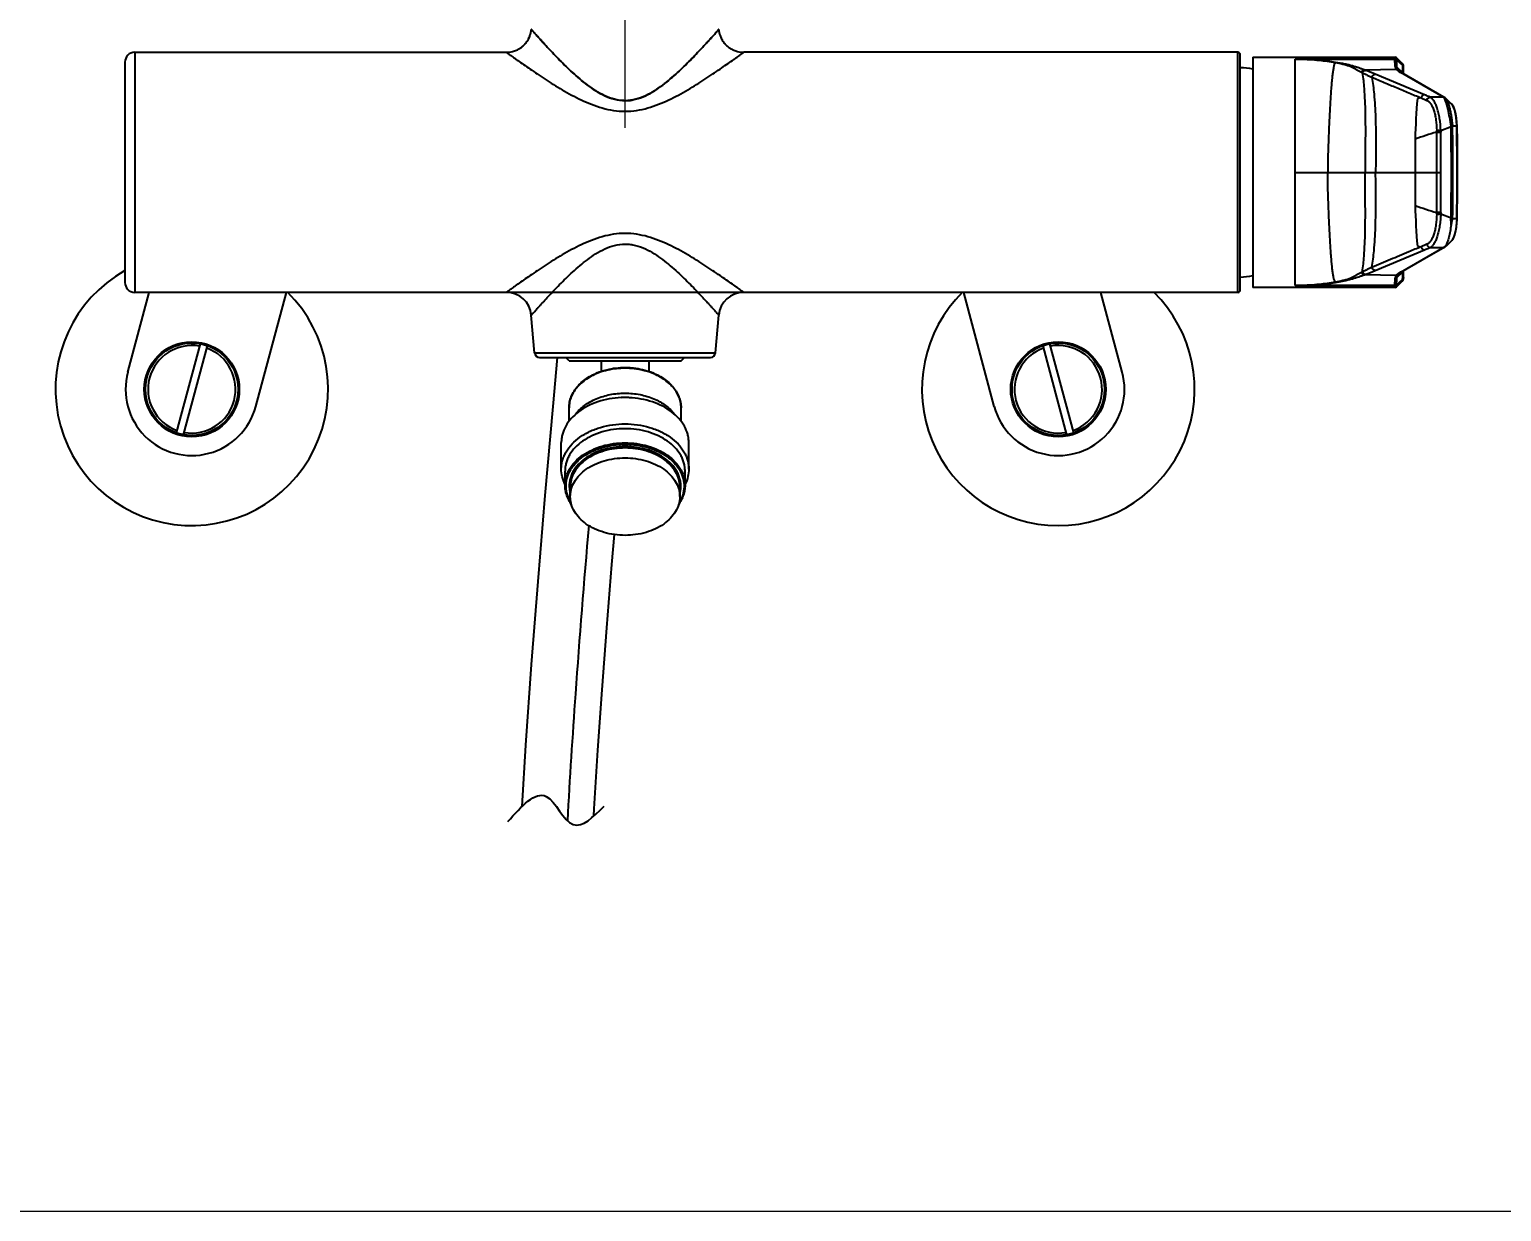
# Model space of a CAD drawing. Extents: x 0 to 3160, y 0 to 2315.
# Drawn here: x 860 to 1154.4, y 254.4 to 490.7 of the extents above; entities that cross this region are included whole.
import ezdxf

# ---------------------------------------------------------------- set-up
doc = ezdxf.new("R2010")
doc.units = 0
doc.header["$LTSCALE"] = 3
doc.header["$MEASUREMENT"] = 0
doc.header["$PDMODE"] = 3
doc.header["$PDSIZE"] = -10
doc.linetypes.add('CENTER2', pattern=[28.575, 19.05, -3.175, 3.175, -3.175])
doc.layers.get('0').update_dxf_attribs({"linetype": 'CONTINUOUS'})
doc.layers.get('DEFPOINTS').update_dxf_attribs({"linetype": 'CONTINUOUS'})
doc.layers.add('Cneter', color=1, linetype='CENTER2', lineweight=13)
doc.layers.add('치수선', color=7, linetype='CONTINUOUS', lineweight=20)
doc.styles.add('Daelim Dimension', font='')
doc.styles.get('Daelim Dimension').set_extended_font_data('나눔고딕')
doc.dimstyles.new('DEFAULT', dxfattribs={"dimscale": 2, "dimtxt": 2, "dimasz": 2, "dimexe": 0, "dimexo": 2, "dimgap": 1, "dimtad": 1, "dimdec": 1, "dimzin": 9, "dimdsep": 46, "dimtxsty": 'Daelim Dimension', "dimcen": 0.5, "dimclrd": 252, "dimclre": 252, "dimclrt": 3, "dimadec": 1, "dimazin": 0, "dimtfac": 1, "dimtdec": 1, "dimtix": 1, "dimtmove": 0, "dimatfit": 3, "dimfxl": 1, "dimtolj": 1, "dimtzin": 1, "dimlwd": 9, "dimlwe": 9, "dimarcsym": 0})

# ---------------------------------------------------------------- blocks, each defined once
blk = doc.blocks.new('*D11')
at = {"color": 5, "lineweight": 9, "ltscale": 0.5, "transparency": 16777216}
for p, q in [((1051.13, 946.98), (1197.86, 946.98)), ((1195.86, 938.98), (1195.86, 262.43)), ((1191.86, 254.43), (1193.86, 254.43))]:
    blk.add_line(p, q, dxfattribs=at)
at = {"color": 5, "ltscale": 0.5, "transparency": 16777216}
for points in [[(1194.53, 938.98), (1197.19, 938.98), (1195.86, 946.98)], [(1194.53, 262.43), (1197.19, 262.43), (1195.86, 254.43)]]:
    blk.add_solid(points, dxfattribs=at)
at = {"layer": 'DEFPOINTS', "color": 0, "ltscale": 0.5, "transparency": 16777216}
for p in [(1047.13, 946.98), (1195.86, 254.43), (1195.86, 254.43)]:
    blk.add_point(p, dxfattribs=at)
at = {"color": 7, "ltscale": 0.5, "transparency": 16777216, "insert": (1181.04, 600.7), "char_height": 20, "attachment_point": 5, "rotation": 90, "style": 'Daelim Dimension'}
blk.add_mtext('\\A1;1,650', dxfattribs=at)

msp = doc.modelspace()

# ---------------------------------------------------------------- linework, layer by layer
at = {"color": 7, "linetype": 'Continuous'}
for p, q in [((881.13, 486.18), (955.41, 486.18)), ((1101.63, 486.18), (1002.85, 486.18)), ((1102.13, 438.68), (1102.13, 485.68)), ((879.13, 484.18), (879.13, 440.18)), ((1104.63, 485.18), (1133.04, 485.18)), ((1104.63, 485.18), (1104.63, 439.18)), ((1134.59, 483.88), (1133.39, 485.04)), ((1127.16, 482.57), (1126.96, 482.64)), ((1133.85, 482.48), (1133.85, 482.48)), ((1134.46, 482.05), (1134.19, 482.22)), ((1142.78, 477.18), (1134.21, 482.11)), ((1142.82, 477.24), (1134.46, 482.05)), ((1143.04, 477.12), (1142.82, 477.24)), ((1143.06, 477.11), (1143.03, 477.12)), ((1143.11, 477.07), (1143.06, 477.11)), ((1143.19, 477), (1143.11, 477.07)), ((1144.43, 475.78), (1144.42, 475.79)), ((1145.43, 471.44), (1144.58, 471.42)), ((1145.54, 468.43), (1145.5, 471.45)), ((1144.35, 462.18), (1144.65, 462.18)), ((1144.58, 452.94), (1145.43, 452.92)), ((1145.5, 452.91), (1145.5, 452.92)), ((1134.21, 442.25), (1142.78, 447.18)), ((1143.04, 447.24), (1134.46, 442.31)), ((1143.03, 447.24), (1143.12, 447.29)), ((1143.03, 447.24), (1143.04, 447.24)), ((1143.12, 447.29), (1143.12, 447.29)), ((1126.96, 441.72), (1127.16, 441.79)), ((1133.85, 441.88), (1133.85, 441.88)), ((1134.19, 442.15), (1134.46, 442.31)), ((1133.04, 439.18), (1104.63, 439.18)), ((1133.39, 439.32), (1134.59, 440.49)), ((879.71, 422.24), (883.98, 438.18)), ((1002.85, 438.18), (881.13, 438.18)), ((905.31, 415.38), (911.42, 438.18)), ((1101.63, 438.18), (1002.85, 438.18)), ((1052.95, 415.38), (1046.85, 438.18)), ((1078.55, 422.24), (1074.28, 438.18)), ((961.05, 426.09), (960.39, 433.62)), ((997.21, 426.09), (997.87, 433.62)), ((894.17, 427.91), (889.4, 410.1)), ((890.85, 409.71), (895.62, 427.52)), ((1062.64, 427.52), (1067.41, 409.71)), ((1068.86, 410.1), (1064.09, 427.91)), ((962.05, 425.18), (996.22, 425.18)), ((967.93, 424.51), (967.26, 425.18)), ((967.93, 424.51), (990.33, 424.51)), ((974.38, 424.51), (974.38, 422.39)), ((983.88, 424.51), (983.88, 422.39)), ((990.33, 424.51), (991, 425.18)), ((979.12, 423.17), (979.13, 423.17)), ((967.93, 412.41), (967.93, 415.1)), ((990.33, 412.41), (990.33, 415.1)), ((966.38, 402.87), (966.38, 408.14)), ((991.88, 402.87), (991.88, 408.14)), ((967.13, 399.62), (967.13, 402.45)), ((991.13, 399.62), (991.13, 402.45)), ((968.18, 397.35), (968.18, 399.33)), ((990.08, 397.35), (990.08, 399.33))]:
    msp.add_line(p, q, dxfattribs=at)
at = {"color": 9, "linetype": 'Continuous'}
for p, q in [((881.13, 486.18), (881.13, 438.18)), ((1101.63, 438.18), (1101.63, 486.18)), ((1113.13, 484.83), (1133.05, 484.83)), ((1113.13, 439.53), (1113.13, 484.83)), ((1126.96, 482.64), (1133.36, 482.78)), ((1133.05, 484.83), (1133.04, 485.18)), ((1133.4, 484.69), (1133.39, 485.04)), ((1133.4, 484.69), (1134.61, 483.55)), ((1133.45, 483.23), (1134.66, 482.07)), ((1134.61, 483.55), (1134.59, 483.88)), ((1138.95, 477.69), (1129.12, 481.8)), ((1133.71, 482.64), (1134, 482.36)), ((1133.85, 482.48), (1133.71, 482.64)), ((1133.77, 482.39), (1133.78, 482.39)), ((1134.66, 482.07), (1134.66, 482.07)), ((1138.3, 477.06), (1137.55, 476.95)), ((1142.78, 477.18), (1140.11, 477.21)), ((1142.23, 470.53), (1144.28, 471.34)), ((1142.23, 470.53), (1141.41, 470.53)), ((1141.41, 470.4), (1141.41, 470.53)), ((1141.41, 470.22), (1142.23, 470.22)), ((1141.41, 462.18), (1141.41, 470.22)), ((1113.13, 462.18), (1142.24, 462.18)), ((1141.41, 454.14), (1141.41, 462.18)), ((1145.57, 462.18), (1145.5, 462.18)), ((1142.23, 454.14), (1141.41, 454.14)), ((1141.41, 453.83), (1142.23, 453.84)), ((1144.28, 453.02), (1142.23, 453.84)), ((1145.43, 452.92), (1145.43, 452.91)), ((1137.55, 447.41), (1138.3, 447.31)), ((1129.12, 442.57), (1138.95, 446.67)), ((1140.11, 447.16), (1142.78, 447.18)), ((1133.36, 441.59), (1126.96, 441.72)), ((1133.45, 441.13), (1134.66, 442.29)), ((1133.71, 441.72), (1134, 442.01)), ((1133.71, 441.72), (1133.85, 441.88)), ((1133.78, 441.97), (1133.77, 441.97)), ((1134.66, 442.29), (1134.66, 442.29)), ((1133.05, 439.53), (1113.13, 439.53)), ((1133.04, 439.18), (1133.05, 439.53)), ((1133.39, 439.32), (1133.4, 439.67)), ((1133.4, 439.67), (1134.61, 440.82)), ((1134.59, 440.49), (1134.61, 440.82)), ((961.05, 426.09), (997.21, 426.09))]:
    msp.add_line(p, q, dxfattribs=at)
at = {"color": 7, "linetype": 'Continuous'}
for points in [[(1133.39, 485.04), (1133.36, 485.06), (1133.22, 485.15), (1133.04, 485.18)], [(1134.75, 483.53), (1134.71, 483.71), (1134.61, 483.86), (1134.59, 483.88)], [(1134.19, 482.22), (1133.95, 482.4), (1133.85, 482.48)], [(1144.42, 475.79), (1144.06, 476.14), (1143.57, 476.62), (1143.19, 477)], [(1145.5, 471.45), (1145.47, 472.11), (1145.39, 473.01), (1145.24, 473.88), (1145.04, 474.63), (1144.81, 475.21), (1144.55, 475.64), (1144.43, 475.78)], [(1145.57, 462.18), (1145.56, 465.23), (1145.54, 468.43)], [(1144.42, 448.58), (1144.55, 448.72), (1144.81, 449.15), (1145.04, 449.73), (1145.24, 450.48), (1145.39, 451.36), (1145.47, 452.26), (1145.5, 452.91)], [(1143.12, 447.29), (1143.48, 447.65), (1144.01, 448.18), (1144.42, 448.58)], [(1133.85, 441.88), (1133.95, 441.97), (1134.19, 442.15)], [(1133.04, 439.18), (1133.22, 439.21), (1133.36, 439.3), (1133.39, 439.32)], [(1134.59, 440.49), (1134.61, 440.51), (1134.71, 440.66), (1134.75, 440.83)], [(965.56, 425.18), (964.68, 415.34), (963.12, 397.55), (961.68, 380.37), (960.39, 363.76), (959.26, 347.69), (958.52, 335.42)], [(972.91, 333.52), (972.98, 334.91), (973.71, 346.69), (974.55, 358.76), (975.48, 371.13), (976.5, 383.81), (977, 389.76)]]:
    msp.add_lwpolyline(points, dxfattribs=at)
for centre, radius in [((892.51, 418.81), 9.5), ((892.51, 418.81), 9.25), ((1065.75, 418.81), 9.5), ((1065.75, 418.81), 9.25)]:
    msp.add_circle(centre, radius, dxfattribs=at)
for centre, radius, start, end in [((955.4, 491.19), 5.01, 326.5716, 336.5068), ((955.41, 491.18), 5.01, 326.5687, 336.5084), ((955.42, 491.18), 4.99, 336.5136, 340.6211), ((955.43, 491.17), 4.98, 336.5128, 340.624), ((955.39, 491.19), 5.02, 340.6486, 354.9656), ((955.39, 491.19), 5.02, 340.6474, 354.9675), ((1002.87, 491.19), 5.02, 185.0344, 199.3519), ((1002.87, 491.19), 5.02, 185.0325, 199.3531), ((1002.84, 491.18), 4.99, 199.3793, 203.4784), ((1002.84, 491.17), 4.98, 199.3764, 203.4791), ((1002.86, 491.19), 5.01, 203.4852, 213.4289), ((1002.86, 491.18), 5.01, 203.4835, 213.4318), ((881.13, 484.18), 2, 90, 180), ((955.41, 491.2), 5.02, 270.0343, 284.3516), ((955.41, 491.2), 5.02, 270.0324, 284.3528), ((955.42, 491.17), 4.99, 284.3791, 288.4806), ((955.42, 491.17), 4.98, 284.3762, 288.4813), ((955.41, 491.19), 5.01, 288.4874, 298.4287), ((955.41, 491.19), 5.01, 288.4857, 298.4316), ((955.41, 491.19), 5.01, 298.4493, 304.635), ((955.41, 491.18), 5, 298.4464, 304.6405), ((955.41, 491.19), 5.01, 304.6386, 312.4867), ((955.41, 491.18), 5, 304.6326, 312.4932), ((955.4, 491.19), 5.01, 312.5136, 320.3577), ((955.41, 491.18), 5, 312.5071, 320.3637), ((955.41, 491.19), 5.01, 320.3613, 326.551), ((955.41, 491.18), 5, 320.3558, 326.5539), ((1002.86, 491.19), 5.01, 213.4495, 219.634), ((1002.85, 491.18), 5, 213.4465, 219.6395), ((1002.86, 491.19), 5.01, 219.6376, 227.4868), ((1002.85, 491.18), 5, 219.6316, 227.4934), ((1002.86, 491.19), 5.01, 227.5138, 235.3572), ((1002.85, 491.18), 5, 227.5072, 235.3632), ((1002.86, 491.19), 5.01, 235.3609, 241.5511), ((1002.85, 491.18), 5, 235.3554, 241.5541), ((1002.85, 491.19), 5.01, 241.5717, 251.5067), ((1002.85, 491.19), 5.01, 241.5688, 251.5084), ((1002.85, 491.17), 4.99, 251.5135, 255.6212), ((1002.85, 491.17), 4.98, 251.5128, 255.6241), ((1002.85, 491.2), 5.02, 255.6487, 269.9657), ((1002.85, 491.2), 5.02, 255.6475, 269.9676), ((1101.63, 485.68), 0.5, 0, 90), ((1101.11, 462.16), 20.97, 80.2997, 87.1942), ((543.67, 462.18), 591.46, 1.90551, 2.06872), ((1142.82, 476.69), 0.477, 76.798, 92.2706), ((1142.82, 476.71), 0.465, 62.3479, 76.7205), ((1142.82, 476.71), 0.459, 59.3223, 62.3032), ((532.8, 462.17), 611.85, 0.00067, 0.85853), ((532.48, 462.19), 612.18, 359.14201, 359.99911), ((533, 462.18), 612.51, 359.1338, 359.99975), ((533.09, 462.18), 612.48, 359.13382, 359.9999), ((1258.88, 454.19), 116.65, 180.0214, 180.1716), ((892.51, 418.81), 27.25, 119.4655, 45.3921), ((1101.11, 462.2), 20.97, 272.8058, 279.7003), ((543.67, 462.18), 591.46, 357.93128, 358.09448), ((881.13, 440.18), 2, 180, 270), ((1101.63, 438.68), 0.5, 270, 0), ((955.41, 433.18), 5, 5.0002, 89.9999), ((1002.85, 433.18), 5, 90.0001, 174.9998), ((1065.75, 418.81), 27.25, 134.5872, 45.3921), ((892.51, 418.81), 8.75, 79.9171, 250.0829), ((892.51, 418.81), 8.75, 259.9171, 70.0829), ((1065.75, 418.81), 8.75, 109.9171, 280.0829), ((1065.75, 418.81), 8.75, 289.9171, 100.0829), ((962.05, 426.18), 1, 185, 270), ((996.22, 426.18), 1, 270, 355), ((892.51, 418.81), 13.25, 164.999, 345), ((1065.75, 418.81), 13.25, 194.999, 15), ((979.13, 399.14), 18.01, 90.2124, 92.5612), ((979.13, 399.18), 17.97, 90, 90.212), ((979.13, 399.18), 17.97, 89.7595, 90), ((979.13, 399.14), 18.01, 87.2512, 89.7591)]:
    msp.add_arc(centre, radius, start, end, dxfattribs=at)
at = {"color": 9, "linetype": 'Continuous'}
for centre, radius, start, end in [((1113.06, 433.34), 51.49, 88.8583, 89.9205), ((1133.1, 482.86), 0.503, 46.3731, 90.1261), ((660.39, 467.68), 473.32, 1.8829, 2.0603), ((754.37, 469.56), 380.5, 1.8846, 2.1066), ((1131.79, 492.44), 11.6, 242.1459, 243.1783), ((1107.68, 430.27), 55.81, 67.409, 69.5753), ((1135.93, 485.28), 3.6, 233.3859, 235.0169), ((1252.44, 466.78), 115.34, 174.9382, 178.9762), ((1141.87, 475.76), 1.68, 56.6599, 57.258), ((1153.63, 471.77), 9.36, 182.2585, 182.6398), ((533, 462.18), 611.35, 0.00054, 0.85876), ((1152.21, 471.45), 7.63, 180.2084, 180.7902), ((532.39, 462.17), 613.11, 0.00067, 0.86578), ((1208.94, 253.43), 227.07, 107.3033, 108.4406), ((1121.95, 470.23), 19.46, 359.969, 0.5039), ((1259.89, 470.2), 117.66, 179.8403, 179.9893), ((532.3, 462.19), 612.05, 359.14175, 359.999), ((1252.44, 457.59), 115.34, 181.0238, 185.0618), ((1208.94, 670.93), 227.07, 251.5594, 252.6967), ((1121.95, 454.13), 19.46, 359.4962, 0.0311), ((1121.91, 454.13), 19.5, 359.1269, 359.497), ((1152.54, 452.9), 7.96, 179.1302, 179.7116), ((1140.35, 450.75), 4.32, 306.391, 307.3333), ((1139.16, 452.32), 6.29, 307.3286, 308.3816), ((1131.79, 431.92), 11.6, 116.8218, 117.8539), ((1107.53, 494.5), 56.24, 290.4294, 292.5794), ((1135.92, 439.08), 3.6, 124.982, 126.6232), ((768.53, 454.15), 366.32, 357.9136, 358.144), ((1113.06, 491), 51.46, 270.0789, 271.1416), ((1133.1, 441.5), 0.503, 269.8217, 313.5545), ((713.27, 454.86), 420.4, 357.9286, 358.1283)]:
    msp.add_arc(centre, radius, start, end, dxfattribs=at)
for points, knots in [([(960.39, 490.75), (960.39, 490.75), (960.41, 490.72), (960.42, 490.71), (960.46, 490.67), (960.51, 490.61), (960.57, 490.54), (960.68, 490.42), (960.84, 490.23), (961.07, 489.96), (961.36, 489.65), (961.68, 489.29), (962.04, 488.89), (962.44, 488.45), (963.04, 487.8), (963.86, 486.92), (964.92, 485.79), (966.07, 484.6), (967.32, 483.36), (968.66, 482.1), (970.08, 480.84), (971.61, 479.61), (973.25, 478.45), (975.05, 477.44), (977.01, 476.7), (978.78, 476.46), (980.2, 476.55), (981.58, 476.83), (983.22, 477.44), (985.01, 478.45), (986.66, 479.61), (988.18, 480.84), (989.61, 482.1), (990.94, 483.36), (992.19, 484.6), (993.35, 485.79), (994.41, 486.92), (995.22, 487.8), (995.82, 488.45), (996.22, 488.89), (996.58, 489.29), (996.91, 489.65), (997.19, 489.96), (997.39, 490.2), (997.53, 490.36), (997.62, 490.46), (997.7, 490.54), (997.76, 490.61), (997.8, 490.67), (997.83, 490.7), (997.85, 490.73), (997.86, 490.73), (997.87, 490.75), (997.87, 490.75)], [0, 0, 0, 0, 0.000211, 0.000871, 0.001969, 0.003492, 0.005435, 0.007787, 0.013676, 0.021058, 0.02983, 0.03989, 0.051143, 0.063491, 0.076841, 0.106159, 0.138408, 0.173032, 0.2096, 0.247784, 0.28733, 0.328049, 0.369792, 0.412458, 0.455938, 0.499957, 0.522051, 0.544061, 0.587542, 0.630208, 0.671951, 0.712669, 0.752216, 0.7904, 0.826968, 0.861591, 0.893839, 0.923157, 0.936509, 0.948862, 0.960121, 0.970189, 0.97896, 0.986333, 0.989464, 0.992209, 0.994555, 0.996492, 0.998014, 0.999113, 0.9995, 0.999778, 1, 1, 1, 1]), ([(997.87, 490.75), (997.87, 490.75), (997.86, 490.73), (997.85, 490.73), (997.83, 490.7), (997.8, 490.67), (997.76, 490.61), (997.7, 490.54), (997.62, 490.46), (997.53, 490.36), (997.39, 490.2), (997.19, 489.96), (996.91, 489.65), (996.58, 489.29), (996.22, 488.89), (995.82, 488.45), (995.22, 487.8), (994.41, 486.92), (993.35, 485.79), (992.19, 484.6), (990.94, 483.36), (989.13, 481.65), (987.17, 479.98), (985.01, 478.45), (983.22, 477.44), (981.25, 476.7), (979.48, 476.46), (978.07, 476.55), (976.69, 476.83), (975.05, 477.44), (973.25, 478.45), (971.61, 479.61), (970.08, 480.84), (968.66, 482.1), (967.32, 483.36), (966.07, 484.6), (964.92, 485.79), (963.86, 486.92), (963.04, 487.8), (962.44, 488.45), (962.04, 488.89), (961.68, 489.29), (961.36, 489.65), (961.07, 489.96), (960.84, 490.23), (960.68, 490.42), (960.57, 490.54), (960.51, 490.61), (960.46, 490.67), (960.42, 490.71), (960.41, 490.72), (960.39, 490.75), (960.39, 490.75)], [0, 0, 0, 0, 0.000219, 0.000496, 0.000883, 0.001981, 0.003504, 0.005444, 0.007792, 0.010538, 0.013671, 0.021045, 0.029814, 0.039876, 0.051133, 0.063487, 0.076841, 0.106163, 0.138411, 0.173033, 0.209602, 0.247786, 0.328031, 0.369775, 0.412442, 0.455924, 0.499943, 0.522037, 0.544047, 0.587532, 0.630199, 0.671944, 0.712663, 0.75221, 0.790397, 0.826965, 0.861587, 0.893838, 0.92316, 0.936508, 0.948853, 0.960103, 0.970167, 0.978943, 0.986327, 0.992215, 0.994566, 0.996507, 0.998031, 0.999128, 0.999788, 1, 1, 1, 1]), ([(955.41, 486.18), (955.42, 486.18), (955.43, 486.17), (955.46, 486.15), (955.51, 486.11), (955.57, 486.07), (955.66, 486), (955.81, 485.89), (956.04, 485.73), (956.36, 485.49), (956.75, 485.21), (957.2, 484.89), (957.9, 484.39), (958.88, 483.7), (960.18, 482.79), (961.62, 481.82), (963.17, 480.79), (964.83, 479.73), (967.21, 478.29), (969.73, 476.92), (972.43, 475.75), (974.57, 475.01), (976.82, 474.51), (979.13, 474.33), (981.44, 474.51), (983.69, 475.01), (985.84, 475.75), (988.53, 476.92), (991.05, 478.29), (993.43, 479.73), (995.09, 480.79), (996.65, 481.82), (998.09, 482.79), (999.38, 483.7), (1000.37, 484.39), (1001.07, 484.89), (1001.51, 485.21), (1001.9, 485.49), (1002.23, 485.73), (1002.46, 485.89), (1002.61, 486), (1002.69, 486.07), (1002.76, 486.11), (1002.81, 486.15), (1002.83, 486.17), (1002.85, 486.18), (1002.85, 486.18)], [0, 0, 0, 0, 0.000222, 0.000885, 0.001987, 0.003523, 0.005486, 0.007867, 0.013845, 0.021362, 0.030311, 0.040579, 0.05205, 0.078161, 0.10783, 0.140372, 0.175235, 0.21198, 0.250267, 0.330415, 0.37191, 0.414134, 0.456911, 0.5, 0.543088, 0.585865, 0.628089, 0.669585, 0.749734, 0.78802, 0.824766, 0.859628, 0.89217, 0.921839, 0.94795, 0.959421, 0.969689, 0.978638, 0.986155, 0.992133, 0.994514, 0.996477, 0.998013, 0.999115, 0.999778, 1, 1, 1, 1]), ([(1114.09, 484.82), (1115.38, 484.79), (1117.73, 484.64), (1120.07, 484.34), (1121.12, 484.15)], [0, 0, 0, 0, 0.547514, 1, 1, 1, 1]), ([(1121.19, 484.17), (1120.68, 484.25), (1119.9, 484.37), (1118.82, 484.5), (1117.95, 484.59), (1117.04, 484.67), (1116.09, 484.74), (1115.1, 484.79), (1114.43, 484.82), (1114.09, 484.82)], [0, 0, 0, 0, 0.215563, 0.33246, 0.455183, 0.583672, 0.717995, 0.857065, 1, 1, 1, 1]), ([(1121.12, 484.15), (1121.05, 484.01), (1120.92, 483.68), (1120.78, 483.08), (1120.64, 482.33), (1120.53, 481.42), (1120.42, 480.36), (1120.28, 478.66), (1120.12, 476.21), (1119.95, 472.99), (1119.79, 469.48), (1119.67, 465.84), (1119.63, 463.4), (1119.63, 462.18)], [0, 0, 0, 0, 0.021329, 0.048964, 0.08342, 0.124866, 0.173297, 0.228445, 0.357122, 0.505785, 0.667558, 0.834766, 1, 1, 1, 1]), ([(1121.12, 484.15), (1121.43, 484.1), (1122.02, 483.99), (1123.07, 483.74), (1123.99, 483.44), (1124.79, 483.06), (1125.33, 482.77), (1125.85, 482.47), (1126.19, 482.28), (1126.37, 482.19)], [0, 0, 0, 0, 0.168008, 0.318319, 0.570547, 0.681449, 0.788511, 0.89441, 1, 1, 1, 1]), ([(1126.96, 482.64), (1126.87, 482.68), (1126.68, 482.75), (1126.4, 482.85), (1126.11, 482.95), (1125.81, 483.06), (1125.51, 483.16), (1125.09, 483.29), (1124.53, 483.45), (1123.81, 483.65), (1122.69, 483.91), (1121.81, 484.07), (1121.19, 484.17)], [0, 0, 0, 0, 0.048971, 0.100944, 0.151798, 0.203471, 0.256776, 0.311596, 0.42615, 0.549812, 0.685538, 1, 1, 1, 1]), ([(1133.1, 483.37), (1133.09, 483.6), (1133.08, 484.09), (1133.06, 484.58), (1133.05, 484.83)], [0, 0, 0, 0, 0.478994, 1, 1, 1, 1]), ([(1133.05, 484.83), (1133.11, 484.83), (1133.24, 484.81), (1133.35, 484.74), (1133.4, 484.69)], [0, 0, 0, 0, 0.501019, 1, 1, 1, 1]), ([(1133.1, 483.37), (1133.1, 483.32), (1133.11, 483.22), (1133.16, 483.1), (1133.2, 483), (1133.27, 482.9), (1133.32, 482.83), (1133.36, 482.78)], [0, 0, 0, 0, 0.224142, 0.460491, 0.585566, 0.7183, 1, 1, 1, 1]), ([(1133.36, 482.78), (1133.38, 482.74), (1133.51, 482.6), (1133.66, 482.48), (1133.77, 482.39)], [0, 0, 0, 0, 0.227684, 1, 1, 1, 1]), ([(1133.36, 482.78), (1133.42, 482.78), (1133.55, 482.75), (1133.66, 482.68), (1133.71, 482.64)], [0, 0, 0, 0, 0.501658, 1, 1, 1, 1]), ([(1133.71, 482.64), (1133.63, 482.73), (1133.51, 482.91), (1133.45, 483.13), (1133.45, 483.23)], [0, 0, 0, 0, 0.540086, 1, 1, 1, 1]), ([(1134.76, 483.21), (1134.76, 483.27), (1134.73, 483.4), (1134.65, 483.5), (1134.61, 483.55)], [0, 0, 0, 0, 0.49898, 1, 1, 1, 1]), ([(1126.37, 482.19), (1126.42, 482.31), (1126.58, 482.53), (1126.84, 482.64), (1126.96, 482.64)], [0, 0, 0, 0, 0.511178, 1, 1, 1, 1]), ([(1126.56, 482.09), (1126.6, 482.22), (1126.76, 482.45), (1127.03, 482.56), (1127.16, 482.57)], [0, 0, 0, 0, 0.511295, 1, 1, 1, 1]), ([(1126.56, 482.09), (1126.88, 481.93), (1127.51, 481.61), (1128.16, 481.32), (1128.47, 481.18)], [0, 0, 0, 0, 0.510459, 1, 1, 1, 1]), ([(1126.56, 482.09), (1126.7, 481.04), (1126.97, 478.37), (1127.16, 473.72), (1127.15, 468.14), (1127.08, 464.18), (1127.08, 462.18)], [0, 0, 0, 0, 0.160335, 0.403355, 0.699901, 1, 1, 1, 1]), ([(1128.47, 481.18), (1128.49, 481.26), (1128.54, 481.42), (1128.69, 481.62), (1128.89, 481.75), (1129.04, 481.79), (1129.12, 481.8)], [0, 0, 0, 0, 0.254918, 0.508714, 0.757597, 1, 1, 1, 1]), ([(1128.47, 481.18), (1128.65, 480.07), (1128.97, 477.41), (1129.22, 472.91), (1129.26, 467.68), (1129.21, 464.02), (1129.21, 462.18)], [0, 0, 0, 0, 0.176759, 0.421982, 0.710798, 1, 1, 1, 1]), ([(1128.47, 481.18), (1129.29, 480.82), (1130.52, 480.31), (1132.16, 479.63), (1133.38, 479.12), (1134.61, 478.6), (1135.84, 478.09), (1137.07, 477.57), (1137.89, 477.23), (1138.29, 477.06)], [0, 0, 0, 0, 0.250121, 0.37508, 0.500034, 0.624988, 0.749944, 0.874887, 1, 1, 1, 1]), ([(1133.86, 482.33), (1133.89, 482.31), (1134, 482.23), (1134.12, 482.16), (1134.21, 482.11)], [0, 0, 0, 0, 0.237941, 1, 1, 1, 1]), ([(1134.46, 482.05), (1134.4, 482.08), (1134.32, 482.11), (1134.23, 482.11), (1134.21, 482.11)], [0, 0, 0, 0, 0.747487, 1, 1, 1, 1]), ([(1134.66, 482.07), (1134.66, 482.03), (1134.66, 481.98), (1134.67, 481.93), (1134.68, 481.92)], [0, 0, 0, 0, 0.745908, 1, 1, 1, 1]), ([(1138.94, 477.69), (1138.87, 477.68), (1138.71, 477.64), (1138.5, 477.5), (1138.35, 477.3), (1138.3, 477.14), (1138.29, 477.06)], [0, 0, 0, 0, 0.242382, 0.491351, 0.745211, 1, 1, 1, 1]), ([(1138.3, 477.06), (1138.39, 477.01), (1138.59, 476.93), (1138.88, 476.81), (1139.17, 476.68), (1139.37, 476.6), (1139.46, 476.56)], [0, 0, 0, 0, 0.248695, 0.497552, 0.747782, 1, 1, 1, 1]), ([(1140.11, 477.21), (1140.02, 477.25), (1139.63, 477.41), (1139.24, 477.57), (1138.95, 477.69)], [0, 0, 0, 0, 0.251698, 1, 1, 1, 1]), ([(1139.46, 476.56), (1139.47, 476.64), (1139.52, 476.81), (1139.67, 477.01), (1139.87, 477.16), (1140.03, 477.2), (1140.11, 477.21)], [0, 0, 0, 0, 0.254911, 0.5089, 0.757892, 1, 1, 1, 1]), ([(1142.23, 470.53), (1142.2, 471.33), (1142.09, 472.5), (1141.8, 473.98), (1141.54, 474.94), (1141.24, 475.76), (1140.91, 476.42), (1140.54, 476.91), (1140.26, 477.14), (1140.11, 477.21)], [0, 0, 0, 0, 0.334176, 0.487957, 0.627203, 0.748853, 0.851289, 0.93423, 1, 1, 1, 1]), ([(1143.03, 477.12), (1142.98, 477.15), (1142.89, 477.18), (1142.81, 477.18), (1142.78, 477.18)], [0, 0, 0, 0, 0.747499, 1, 1, 1, 1]), ([(1142.9, 477.05), (1142.89, 477.06), (1142.86, 477.11), (1142.83, 477.15), (1142.8, 477.17)], [0, 0, 0, 0, 0.275692, 1, 1, 1, 1]), ([(1143.01, 476.87), (1143, 476.89), (1142.97, 476.95), (1142.93, 477.01), (1142.9, 477.05)], [0, 0, 0, 0, 0.271954, 1, 1, 1, 1]), ([(1144.28, 471.4), (1144.2, 471.99), (1144.03, 473.11), (1143.77, 474.45), (1143.53, 475.4), (1143.36, 475.98), (1143.2, 476.47), (1143.07, 476.75), (1143.01, 476.87)], [0, 0, 0, 0, 0.316208, 0.602693, 0.72717, 0.836041, 0.927475, 1, 1, 1, 1]), ([(1143.19, 477), (1143.22, 476.97), (1143.29, 476.88), (1143.43, 476.65), (1143.6, 476.27), (1143.79, 475.71), (1143.98, 475.02), (1144.16, 474.23), (1144.32, 473.34), (1144.47, 472.4), (1144.55, 471.75), (1144.58, 471.42)], [0, 0, 0, 0, 0.025754, 0.0572, 0.137574, 0.240486, 0.36421, 0.505994, 0.662145, 0.828487, 1, 1, 1, 1]), ([(1139.46, 476.56), (1139.53, 476.53), (1139.67, 476.45), (1139.94, 476.24), (1140.25, 475.86), (1140.58, 475.27), (1140.86, 474.53), (1141.1, 473.66), (1141.34, 472.31), (1141.41, 471.25), (1141.41, 470.53)], [0, 0, 0, 0, 0.033665, 0.070464, 0.155301, 0.257708, 0.378509, 0.516728, 0.669109, 1, 1, 1, 1]), ([(1145.43, 471.44), (1145.42, 471.93), (1145.35, 472.86), (1145.16, 473.97), (1144.96, 474.73), (1144.8, 475.17), (1144.63, 475.52), (1144.5, 475.71), (1144.43, 475.78)], [0, 0, 0, 0, 0.32773, 0.618907, 0.742136, 0.847311, 0.933295, 1, 1, 1, 1]), ([(1144.28, 471.34), (1144.31, 471.34), (1144.41, 471.34), (1144.51, 471.34), (1144.58, 471.34)], [0, 0, 0, 0, 0.302047, 1, 1, 1, 1]), ([(1121.12, 440.21), (1121.05, 440.35), (1120.92, 440.69), (1120.78, 441.28), (1120.64, 442.03), (1120.53, 442.94), (1120.42, 444), (1120.28, 445.71), (1120.12, 448.15), (1119.95, 451.37), (1119.79, 454.88), (1119.67, 458.52), (1119.63, 460.97), (1119.63, 462.18)], [0, 0, 0, 0, 0.021329, 0.048964, 0.08342, 0.124866, 0.173297, 0.228445, 0.357122, 0.505785, 0.667558, 0.834766, 1, 1, 1, 1]), ([(1126.56, 442.27), (1126.7, 443.33), (1126.97, 445.99), (1127.16, 450.64), (1127.15, 456.22), (1127.08, 460.19), (1127.08, 462.18)], [0, 0, 0, 0, 0.160335, 0.403355, 0.699901, 1, 1, 1, 1]), ([(1128.47, 443.18), (1128.65, 444.29), (1128.97, 446.95), (1129.22, 451.46), (1129.26, 456.68), (1129.21, 460.35), (1129.21, 462.18)], [0, 0, 0, 0, 0.176759, 0.421982, 0.710798, 1, 1, 1, 1]), ([(1141.41, 453.83), (1141.41, 453.11), (1141.34, 452.05), (1141.1, 450.71), (1140.86, 449.84), (1140.58, 449.1), (1140.25, 448.5), (1139.94, 448.12), (1139.67, 447.91), (1139.53, 447.83), (1139.46, 447.8)], [0, 0, 0, 0, 0.330889, 0.483268, 0.621485, 0.742287, 0.844695, 0.929535, 0.966335, 1, 1, 1, 1]), ([(1142.23, 453.84), (1142.22, 453.43), (1142.16, 452.63), (1142.01, 451.46), (1141.8, 450.38), (1141.54, 449.42), (1141.24, 448.6), (1140.91, 447.94), (1140.54, 447.45), (1140.26, 447.22), (1140.11, 447.16)], [0, 0, 0, 0, 0.16988, 0.334278, 0.488041, 0.627246, 0.748901, 0.851329, 0.93425, 1, 1, 1, 1]), ([(1144.31, 451.71), (1144.3, 451.81), (1144.27, 452.25), (1144.26, 452.69), (1144.28, 453.02)], [0, 0, 0, 0, 0.246673, 1, 1, 1, 1]), ([(1144.28, 453.02), (1144.31, 453.02), (1144.41, 453.02), (1144.51, 453.02), (1144.58, 453.02)], [0, 0, 0, 0, 0.302047, 1, 1, 1, 1]), ([(1145.43, 452.91), (1145.42, 452.42), (1145.35, 451.49), (1145.16, 450.39), (1144.96, 449.63), (1144.8, 449.19), (1144.63, 448.84), (1144.5, 448.65), (1144.42, 448.58)], [0, 0, 0, 0, 0.3278, 0.618905, 0.742095, 0.847331, 0.933263, 1, 1, 1, 1]), ([(1145.43, 452.92), (1145.44, 452.92), (1145.46, 452.91), (1145.48, 452.91), (1145.5, 452.91)], [0, 0, 0, 0, 0.258263, 1, 1, 1, 1]), ([(1002.85, 438.18), (1002.85, 438.18), (1002.83, 438.19), (1002.81, 438.21), (1002.76, 438.25), (1002.69, 438.3), (1002.61, 438.36), (1002.46, 438.47), (1002.23, 438.63), (1001.9, 438.87), (1001.51, 439.15), (1001.07, 439.47), (1000.37, 439.97), (999.38, 440.67), (998.09, 441.57), (996.65, 442.55), (995.09, 443.58), (993.43, 444.63), (991.05, 446.07), (988.53, 447.44), (985.84, 448.62), (983.69, 449.35), (981.44, 449.85), (979.13, 450.03), (976.82, 449.85), (974.57, 449.35), (972.43, 448.62), (969.73, 447.44), (967.21, 446.07), (964.83, 444.63), (963.17, 443.58), (961.62, 442.55), (960.18, 441.57), (958.88, 440.67), (957.9, 439.97), (957.2, 439.47), (956.75, 439.15), (956.36, 438.87), (956.04, 438.63), (955.81, 438.47), (955.66, 438.36), (955.57, 438.3), (955.51, 438.25), (955.46, 438.21), (955.43, 438.19), (955.42, 438.18), (955.41, 438.18)], [0, 0, 0, 0, 0.000222, 0.000885, 0.001987, 0.003523, 0.005486, 0.007867, 0.013845, 0.021362, 0.030311, 0.040579, 0.05205, 0.078161, 0.10783, 0.140372, 0.175235, 0.21198, 0.250267, 0.330415, 0.37191, 0.414134, 0.456911, 0.5, 0.543088, 0.585865, 0.628089, 0.669585, 0.749734, 0.78802, 0.824766, 0.859628, 0.89217, 0.921839, 0.94795, 0.959421, 0.969689, 0.978638, 0.986155, 0.992133, 0.994514, 0.996477, 0.998013, 0.999115, 0.999778, 1, 1, 1, 1]), ([(960.39, 433.62), (960.39, 433.61), (960.4, 433.63), (960.41, 433.63), (960.43, 433.66), (960.46, 433.69), (960.51, 433.75), (960.57, 433.82), (960.64, 433.91), (960.73, 434.01), (960.87, 434.17), (961.08, 434.4), (961.36, 434.71), (961.68, 435.07), (962.04, 435.47), (962.44, 435.91), (963.04, 436.56), (963.86, 437.45), (964.92, 438.57), (966.07, 439.76), (967.32, 441), (969.13, 442.71), (971.09, 444.38), (973.25, 445.91), (975.05, 446.92), (977.01, 447.66), (978.78, 447.9), (980.2, 447.81), (981.58, 447.53), (983.22, 446.92), (985.01, 445.91), (986.65, 444.75), (988.18, 443.52), (989.61, 442.26), (990.94, 441), (992.19, 439.76), (993.35, 438.57), (994.41, 437.45), (995.22, 436.56), (995.82, 435.91), (996.22, 435.47), (996.58, 435.07), (996.91, 434.71), (997.19, 434.4), (997.42, 434.13), (997.59, 433.94), (997.69, 433.82), (997.76, 433.75), (997.8, 433.7), (997.84, 433.65), (997.85, 433.64), (997.87, 433.61), (997.87, 433.62)], [0, 0, 0, 0, 0.000219, 0.000496, 0.000883, 0.001981, 0.003504, 0.005443, 0.007792, 0.010538, 0.013671, 0.021046, 0.029814, 0.039876, 0.051133, 0.063487, 0.076841, 0.106163, 0.138411, 0.173033, 0.209602, 0.247786, 0.328031, 0.369775, 0.412442, 0.455924, 0.499943, 0.522037, 0.544047, 0.587532, 0.630199, 0.671944, 0.712663, 0.75221, 0.790397, 0.826965, 0.861587, 0.893838, 0.92316, 0.936508, 0.948853, 0.960103, 0.970167, 0.978943, 0.986327, 0.992215, 0.994567, 0.996508, 0.998031, 0.999128, 0.999788, 1, 1, 1, 1]), ([(1139.46, 447.8), (1139.37, 447.76), (1139.17, 447.68), (1138.88, 447.55), (1138.59, 447.43), (1138.39, 447.35), (1138.3, 447.31)], [0, 0, 0, 0, 0.252215, 0.502462, 0.751296, 1, 1, 1, 1]), ([(1139.46, 447.8), (1139.47, 447.72), (1139.52, 447.56), (1139.67, 447.35), (1139.87, 447.2), (1140.03, 447.16), (1140.11, 447.16)], [0, 0, 0, 0, 0.254912, 0.5089, 0.757891, 1, 1, 1, 1]), ([(1143.06, 447.39), (1143.08, 447.4), (1143.15, 447.45), (1143.21, 447.51), (1143.26, 447.55)], [0, 0, 0, 0, 0.233866, 1, 1, 1, 1]), ([(1138.29, 447.31), (1137.48, 446.96), (1135.43, 446.1), (1132.16, 444.73), (1129.7, 443.71), (1128.47, 443.18)], [0, 0, 0, 0, 0.250057, 0.624921, 1, 1, 1, 1]), ([(1138.29, 447.31), (1138.3, 447.22), (1138.35, 447.06), (1138.5, 446.86), (1138.71, 446.72), (1138.87, 446.68), (1138.94, 446.67)], [0, 0, 0, 0, 0.254784, 0.508641, 0.757612, 1, 1, 1, 1]), ([(1138.95, 446.67), (1139.04, 446.71), (1139.43, 446.88), (1139.82, 447.04), (1140.11, 447.16)], [0, 0, 0, 0, 0.248444, 1, 1, 1, 1]), ([(1142.78, 447.18), (1142.81, 447.18), (1142.89, 447.18), (1142.98, 447.21), (1143.03, 447.24)], [0, 0, 0, 0, 0.252477, 1, 1, 1, 1]), ([(1142.78, 447.18), (1142.79, 447.19), (1142.84, 447.22), (1142.88, 447.25), (1142.91, 447.27)], [0, 0, 0, 0, 0.222926, 1, 1, 1, 1]), ([(1126.37, 442.17), (1126.19, 442.08), (1125.85, 441.89), (1125.33, 441.59), (1124.79, 441.3), (1123.99, 440.92), (1123.07, 440.62), (1122.02, 440.38), (1121.43, 440.26), (1121.12, 440.21)], [0, 0, 0, 0, 0.10559, 0.211489, 0.318552, 0.429453, 0.681681, 0.831992, 1, 1, 1, 1]), ([(1121.19, 440.19), (1121.51, 440.25), (1122.13, 440.36), (1123.01, 440.53), (1123.81, 440.72), (1124.74, 440.96), (1125.59, 441.23), (1126.4, 441.51), (1126.78, 441.65), (1126.96, 441.72)], [0, 0, 0, 0, 0.162828, 0.3146, 0.450208, 0.5739, 0.796301, 0.899724, 1, 1, 1, 1]), ([(1126.96, 441.72), (1126.84, 441.73), (1126.58, 441.83), (1126.42, 442.05), (1126.37, 442.17)], [0, 0, 0, 0, 0.488757, 1, 1, 1, 1]), ([(1128.47, 443.18), (1128.16, 443.05), (1127.51, 442.75), (1126.88, 442.44), (1126.56, 442.27)], [0, 0, 0, 0, 0.489541, 1, 1, 1, 1]), ([(1126.56, 442.27), (1126.6, 442.14), (1126.76, 441.91), (1127.03, 441.8), (1127.16, 441.79)], [0, 0, 0, 0, 0.511295, 1, 1, 1, 1]), ([(1129.12, 442.57), (1129.04, 442.57), (1128.89, 442.61), (1128.69, 442.75), (1128.54, 442.94), (1128.49, 443.1), (1128.47, 443.18)], [0, 0, 0, 0, 0.2424, 0.491285, 0.745082, 1, 1, 1, 1]), ([(1133.36, 441.59), (1133.32, 441.54), (1133.27, 441.47), (1133.2, 441.36), (1133.16, 441.27), (1133.11, 441.15), (1133.1, 441.04), (1133.1, 441)], [0, 0, 0, 0, 0.281707, 0.414458, 0.539533, 0.775869, 1, 1, 1, 1]), ([(1133.77, 441.97), (1133.73, 441.94), (1133.58, 441.82), (1133.44, 441.69), (1133.36, 441.59)], [0, 0, 0, 0, 0.273607, 1, 1, 1, 1]), ([(1133.36, 441.59), (1133.42, 441.59), (1133.55, 441.61), (1133.66, 441.68), (1133.71, 441.72)], [0, 0, 0, 0, 0.501663, 1, 1, 1, 1]), ([(1133.45, 441.13), (1133.45, 441.23), (1133.51, 441.45), (1133.63, 441.63), (1133.71, 441.72)], [0, 0, 0, 0, 0.459918, 1, 1, 1, 1]), ([(1134.21, 442.25), (1134.18, 442.24), (1134.06, 442.17), (1133.94, 442.09), (1133.86, 442.03)], [0, 0, 0, 0, 0.262203, 1, 1, 1, 1]), ([(1134.46, 442.31), (1134.4, 442.28), (1134.32, 442.26), (1134.23, 442.25), (1134.21, 442.26)], [0, 0, 0, 0, 0.747487, 1, 1, 1, 1]), ([(1134.68, 442.44), (1134.67, 442.43), (1134.66, 442.38), (1134.66, 442.33), (1134.66, 442.29)], [0, 0, 0, 0, 0.25405, 1, 1, 1, 1]), ([(1121.12, 440.21), (1120.07, 440.02), (1117.73, 439.72), (1115.38, 439.57), (1114.09, 439.54)], [0, 0, 0, 0, 0.452485, 1, 1, 1, 1]), ([(1114.09, 439.54), (1114.43, 439.55), (1115.1, 439.57), (1116.09, 439.62), (1117.04, 439.69), (1117.95, 439.77), (1118.82, 439.87), (1119.65, 439.97), (1120.43, 440.07), (1120.94, 440.15), (1121.19, 440.19)], [0, 0, 0, 0, 0.142969, 0.281987, 0.416194, 0.544924, 0.667451, 0.78444, 0.894931, 1, 1, 1, 1]), ([(1133.05, 439.53), (1133.06, 439.79), (1133.08, 440.27), (1133.09, 440.76), (1133.1, 441)], [0, 0, 0, 0, 0.521006, 1, 1, 1, 1]), ([(1133.05, 439.53), (1133.11, 439.53), (1133.24, 439.56), (1133.35, 439.63), (1133.4, 439.67)], [0, 0, 0, 0, 0.501009, 1, 1, 1, 1]), ([(1134.76, 441.15), (1134.76, 441.09), (1134.73, 440.97), (1134.65, 440.86), (1134.61, 440.82)], [0, 0, 0, 0, 0.49899, 1, 1, 1, 1]), ([(974.37, 422.27), (973.45, 421.96), (972.13, 421.37), (970.61, 420.29), (969.67, 419.39), (968.91, 418.4), (968.35, 417.34), (968.01, 416.23), (967.93, 415.48), (967.93, 415.1)], [0, 0, 0, 0, 0.283417, 0.416568, 0.543356, 0.664019, 0.779358, 0.890738, 1, 1, 1, 1]), ([(979.13, 423.02), (978.72, 423.02), (977.11, 422.96), (975.51, 422.65), (974.37, 422.27)], [0, 0, 0, 0, 0.254109, 1, 1, 1, 1]), ([(983.9, 422.27), (983.52, 422.39), (981.97, 422.84), (980.35, 423.02), (979.13, 423.02)], [0, 0, 0, 0, 0.245221, 1, 1, 1, 1]), ([(990.33, 415.1), (990.33, 415.48), (990.26, 416.23), (989.92, 417.34), (989.36, 418.4), (988.6, 419.39), (987.65, 420.29), (986.13, 421.37), (984.82, 421.96), (983.9, 422.27)], [0, 0, 0, 0, 0.109262, 0.220642, 0.335981, 0.456644, 0.583432, 0.716583, 1, 1, 1, 1]), ([(969.25, 413.84), (969.74, 414.5), (970.68, 415.39), (972.13, 416.32), (973.81, 417.15), (976.16, 417.85), (978.13, 418.03), (979.13, 418.03)], [0, 0, 0, 0, 0.223011, 0.342804, 0.467599, 0.729016, 1, 1, 1, 1]), ([(979.13, 418.03), (980.13, 418.03), (982.11, 417.85), (984.45, 417.15), (986.13, 416.32), (987.59, 415.39), (988.52, 414.5), (989.01, 413.84)], [0, 0, 0, 0, 0.270984, 0.532401, 0.657196, 0.776989, 1, 1, 1, 1]), ([(967.13, 399.62), (967.13, 399.9), (967.17, 400.45), (967.35, 401.28), (967.63, 402.09), (968.18, 403.16), (969.14, 404.41), (970.65, 405.69), (972.48, 406.74), (975.28, 407.79), (977.59, 408.1), (979.13, 408.1)], [0, 0, 0, 0, 0.051535, 0.103559, 0.15653, 0.210845, 0.324519, 0.446286, 0.576247, 0.713344, 1, 1, 1, 1]), ([(979.13, 407.36), (977.54, 407.36), (975.16, 407), (972.33, 405.8), (970.56, 404.61), (969.39, 403.39), (968.71, 402.32), (968.33, 401.49), (968.08, 400.64), (967.97, 399.77), (967.99, 398.9), (968.09, 398.33), (968.17, 398.05)], [0, 0, 0, 0, 0.290854, 0.428516, 0.557541, 0.677143, 0.733775, 0.788605, 0.842074, 0.894722, 0.947156, 1, 1, 1, 1]), ([(968.11, 402.45), (968.32, 402.85), (968.85, 403.63), (969.85, 404.68), (971.06, 405.6), (972.94, 406.67), (975.65, 407.58), (977.96, 407.82), (979.13, 407.82)], [0, 0, 0, 0, 0.10664, 0.218944, 0.337339, 0.461678, 0.724845, 1, 1, 1, 1]), ([(979.13, 407.08), (977.72, 407.08), (975.62, 406.79), (973.06, 405.84), (971.39, 404.88), (970.01, 403.71), (968.97, 402.36), (968.43, 401.12), (968.22, 400.1), (968.18, 399.59), (968.18, 399.33)], [0, 0, 0, 0, 0.286718, 0.423846, 0.553836, 0.67563, 0.789328, 0.896418, 0.948454, 1, 1, 1, 1]), ([(979.13, 408.1), (980.68, 408.1), (982.98, 407.79), (985.79, 406.74), (987.62, 405.69), (989.13, 404.41), (990.09, 403.16), (990.63, 402.09), (990.92, 401.28), (991.09, 400.45), (991.13, 399.9), (991.13, 399.62)], [0, 0, 0, 0, 0.286656, 0.423753, 0.553714, 0.675481, 0.789155, 0.84347, 0.896441, 0.948465, 1, 1, 1, 1]), ([(979.13, 407.82), (980.31, 407.82), (982.61, 407.58), (985.32, 406.67), (987.21, 405.6), (988.42, 404.68), (989.42, 403.63), (989.94, 402.85), (990.16, 402.45)], [0, 0, 0, 0, 0.275152, 0.53832, 0.66266, 0.781055, 0.89336, 1, 1, 1, 1]), ([(990.1, 398.06), (990.17, 398.34), (990.28, 398.91), (990.3, 399.78), (990.18, 400.65), (989.93, 401.5), (989.55, 402.32), (988.87, 403.39), (987.7, 404.62), (985.93, 405.8), (983.1, 407), (980.73, 407.36), (979.13, 407.36)], [0, 0, 0, 0, 0.052833, 0.105262, 0.15791, 0.211382, 0.266217, 0.322856, 0.44247, 0.571502, 0.709163, 1, 1, 1, 1]), ([(990.08, 399.33), (990.08, 399.59), (990.05, 400.1), (989.83, 401.12), (989.29, 402.36), (988.25, 403.71), (986.87, 404.88), (985.21, 405.84), (982.65, 406.79), (980.54, 407.08), (979.13, 407.08)], [0, 0, 0, 0, 0.051546, 0.103582, 0.210672, 0.32437, 0.446164, 0.576154, 0.713282, 1, 1, 1, 1]), ([(968.27, 396.21), (967.99, 396.69), (967.53, 397.69), (967.26, 399.31), (967.44, 400.95), (967.85, 401.97), (968.11, 402.45)], [0, 0, 0, 0, 0.255462, 0.50164, 0.746945, 1, 1, 1, 1]), ([(990.16, 402.45), (990.42, 401.97), (990.82, 400.94), (991, 399.31), (990.73, 397.69), (990.27, 396.68), (989.99, 396.2)], [0, 0, 0, 0, 0.253034, 0.498319, 0.744498, 1, 1, 1, 1]), ([(971.86, 391.56), (970.91, 380.35), (969.34, 360.7), (968.06, 341.03), (967.6, 332.59)], [0.1032011, 0.1032011, 0.1032011, 0.1032011, 0.2064734, 0.2840537, 0.2840537, 0.2840537, 0.2840537])]:
    msp.add_open_spline(points, degree=3, knots=knots, dxfattribs=at)
for points in [[(1121.12, 484.15), (1121.14, 484.16), (1121.17, 484.17), (1121.19, 484.17)], [(1134.79, 481.86), (1134.76, 481.94), (1134.72, 482.01), (1134.66, 482.07)], [(1134.79, 481.86), (1134.76, 481.94), (1134.72, 482.01), (1134.66, 482.07)], [(1145.43, 471.44), (1145.45, 471.45), (1145.48, 471.46), (1145.5, 471.45)], [(1137.12, 468.84), (1137.08, 466.62), (1137.1, 464.4), (1137.1, 462.18)], [(1142.24, 462.18), (1142.24, 464.86), (1142.23, 467.54), (1142.23, 470.22)], [(1137.1, 462.18), (1137.1, 459.96), (1137.08, 457.74), (1137.12, 455.52)], [(1142.23, 454.14), (1142.23, 456.82), (1142.24, 459.5), (1142.24, 462.18)], [(1134.79, 442.5), (1134.76, 442.42), (1134.72, 442.35), (1134.66, 442.29)], [(1134.79, 442.5), (1134.76, 442.42), (1134.72, 442.35), (1134.66, 442.29)], [(1121.12, 440.21), (1121.14, 440.2), (1121.17, 440.2), (1121.19, 440.19)]]:
    msp.add_open_spline(points, degree=3, dxfattribs=at)
at = {"color": 7, "linetype": 'Continuous'}
for points, knots in [([(1144.58, 471.42), (1144.56, 471.42), (1144.52, 471.41), (1144.42, 471.41), (1144.34, 471.4), (1144.28, 471.4)], [0, 0, 0, 0, 0.187853, 0.42352, 1, 1, 1, 1]), ([(1144.31, 451.71), (1144.24, 451.26), (1144.1, 450.41), (1143.85, 449.25), (1143.61, 448.42), (1143.41, 447.87), (1143.31, 447.65), (1143.26, 447.55)], [0, 0, 0, 0, 0.316428, 0.597163, 0.82833, 0.922106, 1, 1, 1, 1]), ([(1144.58, 452.94), (1144.58, 452.94), (1144.58, 452.94), (1144.57, 452.94), (1144.57, 452.93), (1144.56, 452.92), (1144.55, 452.89), (1144.54, 452.86), (1144.52, 452.81), (1144.5, 452.74), (1144.49, 452.66), (1144.47, 452.59), (1144.45, 452.48), (1144.42, 452.35), (1144.39, 452.19), (1144.35, 451.97), (1144.33, 451.81), (1144.31, 451.71)], [0, 0, 0, 0, 0.00411, 0.008809, 0.014864, 0.021243, 0.049291, 0.079179, 0.109812, 0.172154, 0.235265, 0.298809, 0.36262, 0.490659, 0.618809, 0.746652, 1, 1, 1, 1]), ([(1143.26, 447.55), (1143.25, 447.51), (1143.21, 447.46), (1143.17, 447.38), (1143.14, 447.33), (1143.13, 447.3), (1143.12, 447.29)], [0, 0, 0, 0, 0.385929, 0.68817, 0.899907, 1, 1, 1, 1]), ([(967.93, 415.1), (967.93, 415.49), (968.01, 416.27), (968.35, 417.4), (968.91, 418.48), (969.67, 419.48), (970.62, 420.39), (972.12, 421.48), (973.42, 422.08), (974.33, 422.39)], [0, 0, 0, 0, 0.111727, 0.225148, 0.341786, 0.462853, 0.589146, 0.720997, 1, 1, 1, 1]), ([(974.33, 422.39), (974.71, 422.52), (976.27, 422.98), (977.9, 423.17), (979.12, 423.17)], [0, 0, 0, 0, 0.245395, 1, 1, 1, 1]), ([(979.13, 423.17), (979.54, 423.17), (981.17, 423.1), (982.78, 422.78), (983.93, 422.39)], [0, 0, 0, 0, 0.254025, 1, 1, 1, 1]), ([(983.93, 422.39), (984.84, 422.08), (986.14, 421.48), (987.65, 420.39), (988.59, 419.48), (989.35, 418.48), (989.91, 417.4), (990.25, 416.27), (990.33, 415.49), (990.33, 415.1)], [0, 0, 0, 0, 0.279003, 0.410853, 0.537146, 0.658214, 0.774851, 0.888272, 1, 1, 1, 1]), ([(978.33, 417.14), (976.76, 417.07), (974.44, 416.66), (971.64, 415.5), (969.83, 414.38), (968.35, 413.04), (967.23, 411.52), (966.65, 410.13), (966.42, 408.99), (966.38, 408.42), (966.38, 408.14)], [0, 0, 0, 0, 0.287047, 0.423665, 0.553101, 0.674546, 0.788264, 0.895766, 0.94811, 1, 1, 1, 1]), ([(991.88, 408.14), (991.88, 408.42), (991.84, 408.99), (991.62, 410.12), (991.04, 411.51), (989.93, 413.03), (988.45, 414.37), (986.65, 415.48), (983.86, 416.65), (981.56, 417.06), (980, 417.13)], [0, 0, 0, 0, 0.051916, 0.104284, 0.21182, 0.325542, 0.446964, 0.576361, 0.712941, 1, 1, 1, 1]), ([(966.38, 402.87), (966.38, 403.16), (966.42, 403.76), (966.61, 404.64), (966.92, 405.5), (967.49, 406.63), (968.51, 407.96), (970.12, 409.33), (972.06, 410.44), (975.04, 411.55), (977.49, 411.89), (979.13, 411.89)], [0, 0, 0, 0, 0.051535, 0.103559, 0.15653, 0.210844, 0.324517, 0.446283, 0.576243, 0.713341, 1, 1, 1, 1]), ([(979.13, 410.93), (977.59, 410.93), (975.28, 410.62), (972.48, 409.57), (970.65, 408.52), (969.14, 407.24), (968.18, 405.99), (967.63, 404.92), (967.35, 404.11), (967.17, 403.28), (967.13, 402.72), (967.13, 402.45)], [0, 0, 0, 0, 0.286655, 0.423751, 0.553713, 0.675481, 0.789155, 0.843471, 0.896441, 0.948465, 1, 1, 1, 1]), ([(979.13, 411.89), (980.77, 411.89), (983.22, 411.55), (986.2, 410.44), (988.15, 409.33), (989.75, 407.96), (990.77, 406.63), (991.35, 405.5), (991.65, 404.64), (991.84, 403.76), (991.88, 403.17), (991.88, 402.87)], [0, 0, 0, 0, 0.286654, 0.42375, 0.553712, 0.675481, 0.789157, 0.843472, 0.896443, 0.948466, 1, 1, 1, 1]), ([(991.13, 402.45), (991.13, 402.72), (991.09, 403.28), (990.92, 404.11), (990.63, 404.92), (990.09, 405.99), (989.13, 407.24), (987.62, 408.52), (985.79, 409.57), (982.98, 410.62), (980.68, 410.93), (979.13, 410.93)], [0, 0, 0, 0, 0.051535, 0.103559, 0.156529, 0.210845, 0.324518, 0.446285, 0.576246, 0.713342, 1, 1, 1, 1]), ([(968.18, 397.35), (968.18, 397.61), (968.22, 398.12), (968.43, 399.14), (968.97, 400.38), (970.01, 401.73), (971.39, 402.9), (973.06, 403.86), (975.62, 404.81), (977.72, 405.1), (979.13, 405.1)], [0, 0, 0, 0, 0.051546, 0.103582, 0.210671, 0.32437, 0.446164, 0.576153, 0.713279, 1, 1, 1, 1]), ([(979.13, 405.1), (980.54, 405.1), (982.65, 404.81), (985.21, 403.86), (986.87, 402.9), (988.25, 401.73), (989.29, 400.38), (989.83, 399.14), (990.05, 398.12), (990.08, 397.61), (990.08, 397.35)], [0, 0, 0, 0, 0.286718, 0.423844, 0.553835, 0.67563, 0.789329, 0.896419, 0.948454, 1, 1, 1, 1]), ([(967.11, 399.87), (966.87, 400.34), (966.51, 401.32), (966.38, 402.36), (966.38, 402.87)], [0, 0, 0, 0, 0.506793, 1, 1, 1, 1]), ([(991.88, 402.87), (991.88, 402.36), (991.76, 401.32), (991.39, 400.34), (991.16, 399.87)], [0, 0, 0, 0, 0.493224, 1, 1, 1, 1]), ([(968.46, 395.7), (968.25, 396), (967.87, 396.61), (967.45, 397.58), (967.19, 398.59), (967.13, 399.28), (967.13, 399.62)], [0, 0, 0, 0, 0.259798, 0.51143, 0.75726, 1, 1, 1, 1]), ([(979.13, 389.61), (977.72, 389.61), (975.62, 389.9), (973.06, 390.85), (971.39, 391.81), (970.01, 392.98), (968.97, 394.33), (968.43, 395.57), (968.22, 396.59), (968.18, 397.1), (968.18, 397.35)], [0, 0, 0, 0, 0.286718, 0.423844, 0.553835, 0.67563, 0.789329, 0.896419, 0.948454, 1, 1, 1, 1]), ([(990.08, 397.35), (990.08, 397.1), (990.05, 396.59), (989.83, 395.57), (989.29, 394.33), (988.25, 392.98), (986.87, 391.81), (985.21, 390.85), (982.65, 389.9), (980.54, 389.61), (979.13, 389.61)], [0, 0, 0, 0, 0.051546, 0.103582, 0.210671, 0.32437, 0.446164, 0.576153, 0.713279, 1, 1, 1, 1]), ([(991.13, 399.62), (991.13, 399.28), (991.07, 398.59), (990.82, 397.59), (990.4, 396.61), (990.02, 396), (989.8, 395.71)], [0, 0, 0, 0, 0.242748, 0.488583, 0.740213, 1, 1, 1, 1])]:
    msp.add_open_spline(points, degree=3, knots=knots, dxfattribs=at)
at = {"ltscale": 0.5}
msp.add_spline([(955.7, 332.39), (963.37, 337.42), (968.78, 331.78), (974.95, 335.46)], degree=3, dxfattribs=at)
at = {"layer": 'Cneter', "lineweight": 5, "ltscale": 0.5}
msp.add_line((979.13, 471.09), (979.13, 1397.3), dxfattribs=at)
at = {"layer": '치수선'}
msp.add_line((2113.24, 254.43), (633.4, 254.43), dxfattribs=at)

# ---------------------------------------------------------------- dimensions: what is measured, and where the dimension line sits
at = {"color": 5, "ltscale": 0.5}
dim = msp.add_linear_dim(base=(1195.86, 254.43), p1=(1047.13, 946.98), p2=(1195.86, 254.43), angle=90, text='1,650', dimstyle='DEFAULT', override={"dimtxt": 10, "dimasz": 4, "dimexe": 1, "dimdec": 0, "dimclrd": 5, "dimclre": 5, "dimclrt": 7}, dxfattribs=at)
dim.commit()
dim.dimension.update_dxf_attribs({"geometry": '*D11', "text_midpoint": (1181.04, 600.7)})

doc.saveas('drawing.dxf')
